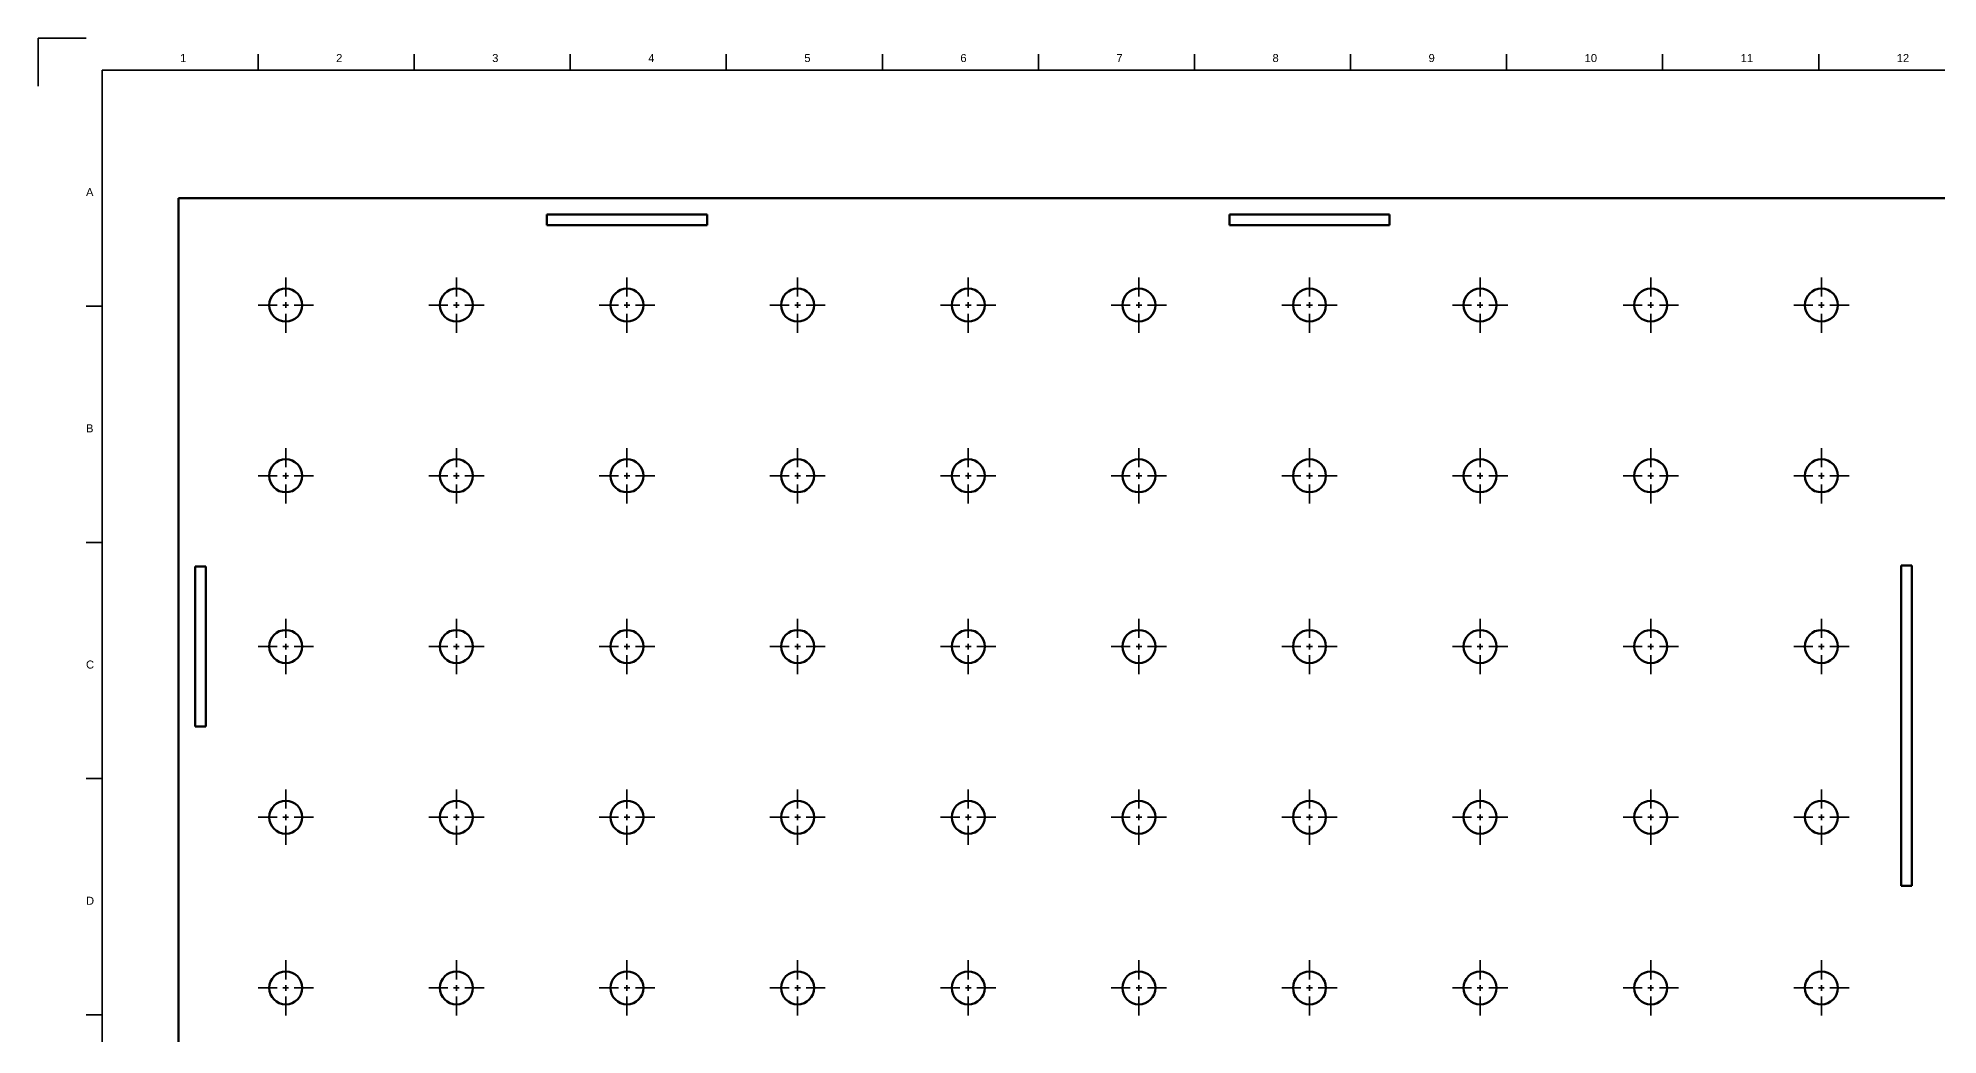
# Model space of a CAD drawing. Header units: millimetres. Extents: x 0 to 1200, y 0 to 1200.
# Drawn here: x 0 to 594, y 889 to 1200 of the extents above; entities that cross this region are included whole.
import ezdxf

# ---------------------------------------------------------------- set-up
doc = ezdxf.new("R2010")
doc.units = ezdxf.units.MM
doc.header["$LTSCALE"] = 0.75
doc.linetypes.add('CENTER2', pattern=[28.575, 19.05, -3.175, 3.175, -3.175])
for name, color, linetype, lineweight in [('BORDER', 7, 'Continuous', 35), ('Smart Centers', 7, 'CENTER2', 35), ('Visible', 7, 'Continuous', 70)]:
    doc.layers.add(name, color=color, linetype=linetype, lineweight=lineweight)
doc.styles.get("Standard").update_dxf_attribs({"font": 'arial.ttf'})

# ---------------------------------------------------------------- blocks, each defined once
blk = doc.blocks.new('*U27')
at = {"layer": 'Smart Centers', "color": 0, "ltscale": 0.75, "transparency": 16777216}
for p, q in [((0, 2.678906), (0, 8.65)), ((-8.65, 0), (-2.678906, 0)), ((2.678906, 0), (8.65, 0)), ((0, -8.65), (0, -2.678906))]:
    blk.add_line(p, q, dxfattribs=at)
at = {"layer": 'Smart Centers', "color": 0, "linetype": 'Continuous', "ltscale": 0.75, "transparency": 16777216}
for p, q in [((-0.892969, 0), (0.892969, 0)), ((0, -0.892969), (0, 0.892969))]:
    blk.add_line(p, q, dxfattribs=at)
blk = doc.blocks.new('*U70')
at = {"layer": 'Smart Centers', "color": 0, "ltscale": 0.75, "transparency": 16777216}
for p, q in [((0, 2.678906), (0, 8.65)), ((-8.65, 0), (-2.678906, 0)), ((2.678906, 0), (8.65, 0)), ((0, -8.65), (0, -2.678906))]:
    blk.add_line(p, q, dxfattribs=at)
at = {"layer": 'Smart Centers', "color": 0, "linetype": 'Continuous', "ltscale": 0.75, "transparency": 16777216}
for p, q in [((-0.892969, 0), (0.892969, 0)), ((0, -0.892969), (0, 0.892969))]:
    blk.add_line(p, q, dxfattribs=at)
blk = doc.blocks.new('*U78')
at = {"layer": 'Smart Centers', "color": 0, "ltscale": 0.75, "transparency": 16777216}
for p, q in [((0, 2.678906), (0, 8.65)), ((-8.65, 0), (-2.678906, 0)), ((2.678906, 0), (8.65, 0)), ((0, -8.65), (0, -2.678906))]:
    blk.add_line(p, q, dxfattribs=at)
at = {"layer": 'Smart Centers', "color": 0, "linetype": 'Continuous', "ltscale": 0.75, "transparency": 16777216}
for p, q in [((-0.892969, 0), (0.892969, 0)), ((0, -0.892969), (0, 0.892969))]:
    blk.add_line(p, q, dxfattribs=at)
blk = doc.blocks.new('*U79')
at = {"layer": 'Smart Centers', "color": 0, "ltscale": 0.75, "transparency": 16777216}
for p, q in [((0, 2.678906), (0, 8.65)), ((-8.65, 0), (-2.678906, 0)), ((2.678906, 0), (8.65, 0)), ((0, -8.65), (0, -2.678906))]:
    blk.add_line(p, q, dxfattribs=at)
at = {"layer": 'Smart Centers', "color": 0, "linetype": 'Continuous', "ltscale": 0.75, "transparency": 16777216}
for p, q in [((-0.892969, 0), (0.892969, 0)), ((0, -0.892969), (0, 0.892969))]:
    blk.add_line(p, q, dxfattribs=at)
blk = doc.blocks.new('*U87')
at = {"layer": 'Smart Centers', "color": 0, "ltscale": 0.75, "transparency": 16777216}
for p, q in [((0, 2.678906), (0, 8.65)), ((-8.65, 0), (-2.678906, 0)), ((2.678906, 0), (8.65, 0)), ((0, -8.65), (0, -2.678906))]:
    blk.add_line(p, q, dxfattribs=at)
at = {"layer": 'Smart Centers', "color": 0, "linetype": 'Continuous', "ltscale": 0.75, "transparency": 16777216}
for p, q in [((-0.892969, 0), (0.892969, 0)), ((0, -0.892969), (0, 0.892969))]:
    blk.add_line(p, q, dxfattribs=at)
blk = doc.blocks.new('*U88')
at = {"layer": 'Smart Centers', "color": 0, "ltscale": 0.75, "transparency": 16777216}
for p, q in [((0, 2.678906), (0, 8.65)), ((-8.65, 0), (-2.678906, 0)), ((2.678906, 0), (8.65, 0)), ((0, -8.65), (0, -2.678906))]:
    blk.add_line(p, q, dxfattribs=at)
at = {"layer": 'Smart Centers', "color": 0, "linetype": 'Continuous', "ltscale": 0.75, "transparency": 16777216}
for p, q in [((-0.892969, 0), (0.892969, 0)), ((0, -0.892969), (0, 0.892969))]:
    blk.add_line(p, q, dxfattribs=at)
blk = doc.blocks.new('*U128')
at = {"layer": 'Smart Centers', "color": 0, "ltscale": 0.75, "transparency": 16777216}
for p, q in [((0, 2.678906), (0, 8.65)), ((-8.65, 0), (-2.678906, 0)), ((2.678906, 0), (8.65, 0)), ((0, -8.65), (0, -2.678906))]:
    blk.add_line(p, q, dxfattribs=at)
at = {"layer": 'Smart Centers', "color": 0, "linetype": 'Continuous', "ltscale": 0.75, "transparency": 16777216}
for p, q in [((-0.892969, 0), (0.892969, 0)), ((0, -0.892969), (0, 0.892969))]:
    blk.add_line(p, q, dxfattribs=at)
blk = doc.blocks.new('*U134')
at = {"layer": 'Smart Centers', "color": 0, "ltscale": 0.75, "transparency": 16777216}
for p, q in [((0, 2.678906), (0, 8.65)), ((-8.65, 0), (-2.678906, 0)), ((2.678906, 0), (8.65, 0)), ((0, -8.65), (0, -2.678906))]:
    blk.add_line(p, q, dxfattribs=at)
at = {"layer": 'Smart Centers', "color": 0, "linetype": 'Continuous', "ltscale": 0.75, "transparency": 16777216}
for p, q in [((-0.892969, 0), (0.892969, 0)), ((0, -0.892969), (0, 0.892969))]:
    blk.add_line(p, q, dxfattribs=at)
blk = doc.blocks.new('*U144')
at = {"layer": 'Smart Centers', "color": 0, "ltscale": 0.75, "transparency": 16777216}
for p, q in [((0, 2.678906), (0, 8.65)), ((-8.65, 0), (-2.678906, 0)), ((2.678906, 0), (8.65, 0)), ((0, -8.65), (0, -2.678906))]:
    blk.add_line(p, q, dxfattribs=at)
at = {"layer": 'Smart Centers', "color": 0, "linetype": 'Continuous', "ltscale": 0.75, "transparency": 16777216}
for p, q in [((-0.892969, 0), (0.892969, 0)), ((0, -0.892969), (0, 0.892969))]:
    blk.add_line(p, q, dxfattribs=at)
blk = doc.blocks.new('*U154')
at = {"layer": 'Smart Centers', "color": 0, "ltscale": 0.75, "transparency": 16777216}
for p, q in [((0, 2.678906), (0, 8.65)), ((-8.65, 0), (-2.678906, 0)), ((2.678906, 0), (8.65, 0)), ((0, -8.65), (0, -2.678906))]:
    blk.add_line(p, q, dxfattribs=at)
at = {"layer": 'Smart Centers', "color": 0, "linetype": 'Continuous', "ltscale": 0.75, "transparency": 16777216}
for p, q in [((-0.892969, 0), (0.892969, 0)), ((0, -0.892969), (0, 0.892969))]:
    blk.add_line(p, q, dxfattribs=at)
blk = doc.blocks.new('*U159')
at = {"layer": 'Smart Centers', "color": 0, "ltscale": 0.75, "transparency": 16777216}
for p, q in [((0, 2.678906), (0, 8.65)), ((-8.65, 0), (-2.678906, 0)), ((2.678906, 0), (8.65, 0)), ((0, -8.65), (0, -2.678906))]:
    blk.add_line(p, q, dxfattribs=at)
at = {"layer": 'Smart Centers', "color": 0, "linetype": 'Continuous', "ltscale": 0.75, "transparency": 16777216}
for p, q in [((-0.892969, 0), (0.892969, 0)), ((0, -0.892969), (0, 0.892969))]:
    blk.add_line(p, q, dxfattribs=at)
blk = doc.blocks.new('*U164')
at = {"layer": 'Smart Centers', "color": 0, "ltscale": 0.75, "transparency": 16777216}
for p, q in [((0, 2.678906), (0, 8.65)), ((-8.65, 0), (-2.678906, 0)), ((2.678906, 0), (8.65, 0)), ((0, -8.65), (0, -2.678906))]:
    blk.add_line(p, q, dxfattribs=at)
at = {"layer": 'Smart Centers', "color": 0, "linetype": 'Continuous', "ltscale": 0.75, "transparency": 16777216}
for p, q in [((-0.892969, 0), (0.892969, 0)), ((0, -0.892969), (0, 0.892969))]:
    blk.add_line(p, q, dxfattribs=at)
blk = doc.blocks.new('*U169')
at = {"layer": 'Smart Centers', "color": 0, "ltscale": 0.75, "transparency": 16777216}
for p, q in [((0, 2.678906), (0, 8.65)), ((-8.65, 0), (-2.678906, 0)), ((2.678906, 0), (8.65, 0)), ((0, -8.65), (0, -2.678906))]:
    blk.add_line(p, q, dxfattribs=at)
at = {"layer": 'Smart Centers', "color": 0, "linetype": 'Continuous', "ltscale": 0.75, "transparency": 16777216}
for p, q in [((-0.892969, 0), (0.892969, 0)), ((0, -0.892969), (0, 0.892969))]:
    blk.add_line(p, q, dxfattribs=at)
blk = doc.blocks.new('*U186')
at = {"layer": 'Smart Centers', "color": 0, "ltscale": 0.75, "transparency": 16777216}
for p, q in [((0, 2.678906), (0, 8.65)), ((-8.65, 0), (-2.678906, 0)), ((2.678906, 0), (8.65, 0)), ((0, -8.65), (0, -2.678906))]:
    blk.add_line(p, q, dxfattribs=at)
at = {"layer": 'Smart Centers', "color": 0, "linetype": 'Continuous', "ltscale": 0.75, "transparency": 16777216}
for p, q in [((-0.892969, 0), (0.892969, 0)), ((0, -0.892969), (0, 0.892969))]:
    blk.add_line(p, q, dxfattribs=at)
blk = doc.blocks.new('*U192')
at = {"layer": 'Smart Centers', "color": 0, "ltscale": 0.75, "transparency": 16777216}
for p, q in [((0, 2.678906), (0, 8.65)), ((-8.65, 0), (-2.678906, 0)), ((2.678906, 0), (8.65, 0)), ((0, -8.65), (0, -2.678906))]:
    blk.add_line(p, q, dxfattribs=at)
at = {"layer": 'Smart Centers', "color": 0, "linetype": 'Continuous', "ltscale": 0.75, "transparency": 16777216}
for p, q in [((-0.892969, 0), (0.892969, 0)), ((0, -0.892969), (0, 0.892969))]:
    blk.add_line(p, q, dxfattribs=at)
blk = doc.blocks.new('*U216')
at = {"layer": 'Smart Centers', "color": 0, "ltscale": 0.75, "transparency": 16777216}
for p, q in [((0, 2.678906), (0, 8.65)), ((-8.65, 0), (-2.678906, 0)), ((2.678906, 0), (8.65, 0)), ((0, -8.65), (0, -2.678906))]:
    blk.add_line(p, q, dxfattribs=at)
at = {"layer": 'Smart Centers', "color": 0, "linetype": 'Continuous', "ltscale": 0.75, "transparency": 16777216}
for p, q in [((-0.892969, 0), (0.892969, 0)), ((0, -0.892969), (0, 0.892969))]:
    blk.add_line(p, q, dxfattribs=at)
blk = doc.blocks.new('*U218')
at = {"layer": 'Smart Centers', "color": 0, "ltscale": 0.75, "transparency": 16777216}
for p, q in [((0, 2.678906), (0, 8.65)), ((-8.65, 0), (-2.678906, 0)), ((2.678906, 0), (8.65, 0)), ((0, -8.65), (0, -2.678906))]:
    blk.add_line(p, q, dxfattribs=at)
at = {"layer": 'Smart Centers', "color": 0, "linetype": 'Continuous', "ltscale": 0.75, "transparency": 16777216}
for p, q in [((-0.892969, 0), (0.892969, 0)), ((0, -0.892969), (0, 0.892969))]:
    blk.add_line(p, q, dxfattribs=at)
blk = doc.blocks.new('*U220')
at = {"layer": 'Smart Centers', "color": 0, "ltscale": 0.75, "transparency": 16777216}
for p, q in [((0, 2.678906), (0, 8.65)), ((-8.65, 0), (-2.678906, 0)), ((2.678906, 0), (8.65, 0)), ((0, -8.65), (0, -2.678906))]:
    blk.add_line(p, q, dxfattribs=at)
at = {"layer": 'Smart Centers', "color": 0, "linetype": 'Continuous', "ltscale": 0.75, "transparency": 16777216}
for p, q in [((-0.892969, 0), (0.892969, 0)), ((0, -0.892969), (0, 0.892969))]:
    blk.add_line(p, q, dxfattribs=at)
blk = doc.blocks.new('*U232')
at = {"layer": 'Smart Centers', "color": 0, "ltscale": 0.75, "transparency": 16777216}
for p, q in [((0, 2.678906), (0, 8.65)), ((-8.65, 0), (-2.678906, 0)), ((2.678906, 0), (8.65, 0)), ((0, -8.65), (0, -2.678906))]:
    blk.add_line(p, q, dxfattribs=at)
at = {"layer": 'Smart Centers', "color": 0, "linetype": 'Continuous', "ltscale": 0.75, "transparency": 16777216}
for p, q in [((-0.892969, 0), (0.892969, 0)), ((0, -0.892969), (0, 0.892969))]:
    blk.add_line(p, q, dxfattribs=at)
blk = doc.blocks.new('*U233')
at = {"layer": 'Smart Centers', "color": 0, "ltscale": 0.75, "transparency": 16777216}
for p, q in [((0, 2.678906), (0, 8.65)), ((-8.65, 0), (-2.678906, 0)), ((2.678906, 0), (8.65, 0)), ((0, -8.65), (0, -2.678906))]:
    blk.add_line(p, q, dxfattribs=at)
at = {"layer": 'Smart Centers', "color": 0, "linetype": 'Continuous', "ltscale": 0.75, "transparency": 16777216}
for p, q in [((-0.892969, 0), (0.892969, 0)), ((0, -0.892969), (0, 0.892969))]:
    blk.add_line(p, q, dxfattribs=at)
blk = doc.blocks.new('*U234')
at = {"layer": 'Smart Centers', "color": 0, "ltscale": 0.75, "transparency": 16777216}
for p, q in [((0, 2.678906), (0, 8.65)), ((-8.65, 0), (-2.678906, 0)), ((2.678906, 0), (8.65, 0)), ((0, -8.65), (0, -2.678906))]:
    blk.add_line(p, q, dxfattribs=at)
at = {"layer": 'Smart Centers', "color": 0, "linetype": 'Continuous', "ltscale": 0.75, "transparency": 16777216}
for p, q in [((-0.892969, 0), (0.892969, 0)), ((0, -0.892969), (0, 0.892969))]:
    blk.add_line(p, q, dxfattribs=at)
blk = doc.blocks.new('*U237')
at = {"layer": 'Smart Centers', "color": 0, "ltscale": 0.75, "transparency": 16777216}
for p, q in [((0, 2.678906), (0, 8.65)), ((-8.65, 0), (-2.678906, 0)), ((2.678906, 0), (8.65, 0)), ((0, -8.65), (0, -2.678906))]:
    blk.add_line(p, q, dxfattribs=at)
at = {"layer": 'Smart Centers', "color": 0, "linetype": 'Continuous', "ltscale": 0.75, "transparency": 16777216}
for p, q in [((-0.892969, 0), (0.892969, 0)), ((0, -0.892969), (0, 0.892969))]:
    blk.add_line(p, q, dxfattribs=at)
blk = doc.blocks.new('*U240')
at = {"layer": 'Smart Centers', "color": 0, "ltscale": 0.75, "transparency": 16777216}
for p, q in [((0, 2.678906), (0, 8.65)), ((-8.65, 0), (-2.678906, 0)), ((2.678906, 0), (8.65, 0)), ((0, -8.65), (0, -2.678906))]:
    blk.add_line(p, q, dxfattribs=at)
at = {"layer": 'Smart Centers', "color": 0, "linetype": 'Continuous', "ltscale": 0.75, "transparency": 16777216}
for p, q in [((-0.892969, 0), (0.892969, 0)), ((0, -0.892969), (0, 0.892969))]:
    blk.add_line(p, q, dxfattribs=at)
blk = doc.blocks.new('*U249')
at = {"layer": 'Smart Centers', "color": 0, "ltscale": 0.75, "transparency": 16777216}
for p, q in [((0, 2.678906), (0, 8.65)), ((-8.65, 0), (-2.678906, 0)), ((2.678906, 0), (8.65, 0)), ((0, -8.65), (0, -2.678906))]:
    blk.add_line(p, q, dxfattribs=at)
at = {"layer": 'Smart Centers', "color": 0, "linetype": 'Continuous', "ltscale": 0.75, "transparency": 16777216}
for p, q in [((-0.892969, 0), (0.892969, 0)), ((0, -0.892969), (0, 0.892969))]:
    blk.add_line(p, q, dxfattribs=at)
blk = doc.blocks.new('*U257')
at = {"layer": 'Smart Centers', "color": 0, "ltscale": 0.75, "transparency": 16777216}
for p, q in [((0, 2.678906), (0, 8.65)), ((-8.65, 0), (-2.678906, 0)), ((2.678906, 0), (8.65, 0)), ((0, -8.65), (0, -2.678906))]:
    blk.add_line(p, q, dxfattribs=at)
at = {"layer": 'Smart Centers', "color": 0, "linetype": 'Continuous', "ltscale": 0.75, "transparency": 16777216}
for p, q in [((-0.892969, 0), (0.892969, 0)), ((0, -0.892969), (0, 0.892969))]:
    blk.add_line(p, q, dxfattribs=at)
blk = doc.blocks.new('*U258')
at = {"layer": 'Smart Centers', "color": 0, "ltscale": 0.75, "transparency": 16777216}
for p, q in [((0, 2.678906), (0, 8.65)), ((-8.65, 0), (-2.678906, 0)), ((2.678906, 0), (8.65, 0)), ((0, -8.65), (0, -2.678906))]:
    blk.add_line(p, q, dxfattribs=at)
at = {"layer": 'Smart Centers', "color": 0, "linetype": 'Continuous', "ltscale": 0.75, "transparency": 16777216}
for p, q in [((-0.892969, 0), (0.892969, 0)), ((0, -0.892969), (0, 0.892969))]:
    blk.add_line(p, q, dxfattribs=at)
blk = doc.blocks.new('*U264')
at = {"layer": 'Smart Centers', "color": 0, "ltscale": 0.75, "transparency": 16777216}
for p, q in [((0, 2.678906), (0, 8.65)), ((-8.65, 0), (-2.678906, 0)), ((2.678906, 0), (8.65, 0)), ((0, -8.65), (0, -2.678906))]:
    blk.add_line(p, q, dxfattribs=at)
at = {"layer": 'Smart Centers', "color": 0, "linetype": 'Continuous', "ltscale": 0.75, "transparency": 16777216}
for p, q in [((-0.892969, 0), (0.892969, 0)), ((0, -0.892969), (0, 0.892969))]:
    blk.add_line(p, q, dxfattribs=at)
blk = doc.blocks.new('*U266')
at = {"layer": 'Smart Centers', "color": 0, "ltscale": 0.75, "transparency": 16777216}
for p, q in [((0, 2.678906), (0, 8.65)), ((-8.65, 0), (-2.678906, 0)), ((2.678906, 0), (8.65, 0)), ((0, -8.65), (0, -2.678906))]:
    blk.add_line(p, q, dxfattribs=at)
at = {"layer": 'Smart Centers', "color": 0, "linetype": 'Continuous', "ltscale": 0.75, "transparency": 16777216}
for p, q in [((-0.892969, 0), (0.892969, 0)), ((0, -0.892969), (0, 0.892969))]:
    blk.add_line(p, q, dxfattribs=at)
blk = doc.blocks.new('*U267')
at = {"layer": 'Smart Centers', "color": 0, "ltscale": 0.75, "transparency": 16777216}
for p, q in [((0, 2.678906), (0, 8.65)), ((-8.65, 0), (-2.678906, 0)), ((2.678906, 0), (8.65, 0)), ((0, -8.65), (0, -2.678906))]:
    blk.add_line(p, q, dxfattribs=at)
at = {"layer": 'Smart Centers', "color": 0, "linetype": 'Continuous', "ltscale": 0.75, "transparency": 16777216}
for p, q in [((-0.892969, 0), (0.892969, 0)), ((0, -0.892969), (0, 0.892969))]:
    blk.add_line(p, q, dxfattribs=at)
blk = doc.blocks.new('*U270')
at = {"layer": 'Smart Centers', "color": 0, "ltscale": 0.75, "transparency": 16777216}
for p, q in [((0, 2.678906), (0, 8.65)), ((-8.65, 0), (-2.678906, 0)), ((2.678906, 0), (8.65, 0)), ((0, -8.65), (0, -2.678906))]:
    blk.add_line(p, q, dxfattribs=at)
at = {"layer": 'Smart Centers', "color": 0, "linetype": 'Continuous', "ltscale": 0.75, "transparency": 16777216}
for p, q in [((-0.892969, 0), (0.892969, 0)), ((0, -0.892969), (0, 0.892969))]:
    blk.add_line(p, q, dxfattribs=at)
blk = doc.blocks.new('*U271')
at = {"layer": 'Smart Centers', "color": 0, "ltscale": 0.75, "transparency": 16777216}
for p, q in [((0, 2.678906), (0, 8.65)), ((-8.65, 0), (-2.678906, 0)), ((2.678906, 0), (8.65, 0)), ((0, -8.65), (0, -2.678906))]:
    blk.add_line(p, q, dxfattribs=at)
at = {"layer": 'Smart Centers', "color": 0, "linetype": 'Continuous', "ltscale": 0.75, "transparency": 16777216}
for p, q in [((-0.892969, 0), (0.892969, 0)), ((0, -0.892969), (0, 0.892969))]:
    blk.add_line(p, q, dxfattribs=at)
blk = doc.blocks.new('*U272')
at = {"layer": 'Smart Centers', "color": 0, "ltscale": 0.75, "transparency": 16777216}
for p, q in [((0, 2.678906), (0, 8.65)), ((-8.65, 0), (-2.678906, 0)), ((2.678906, 0), (8.65, 0)), ((0, -8.65), (0, -2.678906))]:
    blk.add_line(p, q, dxfattribs=at)
at = {"layer": 'Smart Centers', "color": 0, "linetype": 'Continuous', "ltscale": 0.75, "transparency": 16777216}
for p, q in [((-0.892969, 0), (0.892969, 0)), ((0, -0.892969), (0, 0.892969))]:
    blk.add_line(p, q, dxfattribs=at)
blk = doc.blocks.new('*U275')
at = {"layer": 'Smart Centers', "color": 0, "ltscale": 0.75, "transparency": 16777216}
for p, q in [((0, 2.678906), (0, 8.65)), ((-8.65, 0), (-2.678906, 0)), ((2.678906, 0), (8.65, 0)), ((0, -8.65), (0, -2.678906))]:
    blk.add_line(p, q, dxfattribs=at)
at = {"layer": 'Smart Centers', "color": 0, "linetype": 'Continuous', "ltscale": 0.75, "transparency": 16777216}
for p, q in [((-0.892969, 0), (0.892969, 0)), ((0, -0.892969), (0, 0.892969))]:
    blk.add_line(p, q, dxfattribs=at)
blk = doc.blocks.new('*U289')
at = {"layer": 'Smart Centers', "color": 0, "ltscale": 0.75, "transparency": 16777216}
for p, q in [((0, 2.678906), (0, 8.65)), ((-8.65, 0), (-2.678906, 0)), ((2.678906, 0), (8.65, 0)), ((0, -8.65), (0, -2.678906))]:
    blk.add_line(p, q, dxfattribs=at)
at = {"layer": 'Smart Centers', "color": 0, "linetype": 'Continuous', "ltscale": 0.75, "transparency": 16777216}
for p, q in [((-0.892969, 0), (0.892969, 0)), ((0, -0.892969), (0, 0.892969))]:
    blk.add_line(p, q, dxfattribs=at)
blk = doc.blocks.new('*U293')
at = {"layer": 'Smart Centers', "color": 0, "ltscale": 0.75, "transparency": 16777216}
for p, q in [((0, 2.678906), (0, 8.65)), ((-8.65, 0), (-2.678906, 0)), ((2.678906, 0), (8.65, 0)), ((0, -8.65), (0, -2.678906))]:
    blk.add_line(p, q, dxfattribs=at)
at = {"layer": 'Smart Centers', "color": 0, "linetype": 'Continuous', "ltscale": 0.75, "transparency": 16777216}
for p, q in [((-0.892969, 0), (0.892969, 0)), ((0, -0.892969), (0, 0.892969))]:
    blk.add_line(p, q, dxfattribs=at)
blk = doc.blocks.new('*U297')
at = {"layer": 'Smart Centers', "color": 0, "ltscale": 0.75, "transparency": 16777216}
for p, q in [((0, 2.678906), (0, 8.65)), ((-8.65, 0), (-2.678906, 0)), ((2.678906, 0), (8.65, 0)), ((0, -8.65), (0, -2.678906))]:
    blk.add_line(p, q, dxfattribs=at)
at = {"layer": 'Smart Centers', "color": 0, "linetype": 'Continuous', "ltscale": 0.75, "transparency": 16777216}
for p, q in [((-0.892969, 0), (0.892969, 0)), ((0, -0.892969), (0, 0.892969))]:
    blk.add_line(p, q, dxfattribs=at)
blk = doc.blocks.new('*U300')
at = {"layer": 'Smart Centers', "color": 0, "ltscale": 0.75, "transparency": 16777216}
for p, q in [((0, 2.678906), (0, 8.65)), ((-8.65, 0), (-2.678906, 0)), ((2.678906, 0), (8.65, 0)), ((0, -8.65), (0, -2.678906))]:
    blk.add_line(p, q, dxfattribs=at)
at = {"layer": 'Smart Centers', "color": 0, "linetype": 'Continuous', "ltscale": 0.75, "transparency": 16777216}
for p, q in [((-0.892969, 0), (0.892969, 0)), ((0, -0.892969), (0, 0.892969))]:
    blk.add_line(p, q, dxfattribs=at)
blk = doc.blocks.new('*U303')
at = {"layer": 'Smart Centers', "color": 0, "ltscale": 0.75, "transparency": 16777216}
for p, q in [((0, 2.678906), (0, 8.65)), ((-8.65, 0), (-2.678906, 0)), ((2.678906, 0), (8.65, 0)), ((0, -8.65), (0, -2.678906))]:
    blk.add_line(p, q, dxfattribs=at)
at = {"layer": 'Smart Centers', "color": 0, "linetype": 'Continuous', "ltscale": 0.75, "transparency": 16777216}
for p, q in [((-0.892969, 0), (0.892969, 0)), ((0, -0.892969), (0, 0.892969))]:
    blk.add_line(p, q, dxfattribs=at)
blk = doc.blocks.new('*U306')
at = {"layer": 'Smart Centers', "color": 0, "ltscale": 0.75, "transparency": 16777216}
for p, q in [((0, 2.678906), (0, 8.65)), ((-8.65, 0), (-2.678906, 0)), ((2.678906, 0), (8.65, 0)), ((0, -8.65), (0, -2.678906))]:
    blk.add_line(p, q, dxfattribs=at)
at = {"layer": 'Smart Centers', "color": 0, "linetype": 'Continuous', "ltscale": 0.75, "transparency": 16777216}
for p, q in [((-0.892969, 0), (0.892969, 0)), ((0, -0.892969), (0, 0.892969))]:
    blk.add_line(p, q, dxfattribs=at)
blk = doc.blocks.new('*U308')
at = {"layer": 'Smart Centers', "color": 0, "ltscale": 0.75, "transparency": 16777216}
for p, q in [((0, 2.678906), (0, 8.65)), ((-8.65, 0), (-2.678906, 0)), ((2.678906, 0), (8.65, 0)), ((0, -8.65), (0, -2.678906))]:
    blk.add_line(p, q, dxfattribs=at)
at = {"layer": 'Smart Centers', "color": 0, "linetype": 'Continuous', "ltscale": 0.75, "transparency": 16777216}
for p, q in [((-0.892969, 0), (0.892969, 0)), ((0, -0.892969), (0, 0.892969))]:
    blk.add_line(p, q, dxfattribs=at)
blk = doc.blocks.new('*U313')
at = {"layer": 'Smart Centers', "color": 0, "ltscale": 0.75, "transparency": 16777216}
for p, q in [((0, 2.678906), (0, 8.65)), ((-8.65, 0), (-2.678906, 0)), ((2.678906, 0), (8.65, 0)), ((0, -8.65), (0, -2.678906))]:
    blk.add_line(p, q, dxfattribs=at)
at = {"layer": 'Smart Centers', "color": 0, "linetype": 'Continuous', "ltscale": 0.75, "transparency": 16777216}
for p, q in [((-0.892969, 0), (0.892969, 0)), ((0, -0.892969), (0, 0.892969))]:
    blk.add_line(p, q, dxfattribs=at)
blk = doc.blocks.new('*U338')
at = {"layer": 'Smart Centers', "color": 0, "ltscale": 0.75, "transparency": 16777216}
for p, q in [((0, 2.678906), (0, 8.65)), ((-8.65, 0), (-2.678906, 0)), ((2.678906, 0), (8.65, 0)), ((0, -8.65), (0, -2.678906))]:
    blk.add_line(p, q, dxfattribs=at)
at = {"layer": 'Smart Centers', "color": 0, "linetype": 'Continuous', "ltscale": 0.75, "transparency": 16777216}
for p, q in [((-0.892969, 0), (0.892969, 0)), ((0, -0.892969), (0, 0.892969))]:
    blk.add_line(p, q, dxfattribs=at)
blk = doc.blocks.new('*U339')
at = {"layer": 'Smart Centers', "color": 0, "ltscale": 0.75, "transparency": 16777216}
for p, q in [((0, 2.678906), (0, 8.65)), ((-8.65, 0), (-2.678906, 0)), ((2.678906, 0), (8.65, 0)), ((0, -8.65), (0, -2.678906))]:
    blk.add_line(p, q, dxfattribs=at)
at = {"layer": 'Smart Centers', "color": 0, "linetype": 'Continuous', "ltscale": 0.75, "transparency": 16777216}
for p, q in [((-0.892969, 0), (0.892969, 0)), ((0, -0.892969), (0, 0.892969))]:
    blk.add_line(p, q, dxfattribs=at)
blk = doc.blocks.new('*U356')
at = {"layer": 'Smart Centers', "color": 0, "ltscale": 0.75, "transparency": 16777216}
for p, q in [((0, 2.678906), (0, 8.65)), ((-8.65, 0), (-2.678906, 0)), ((2.678906, 0), (8.65, 0)), ((0, -8.65), (0, -2.678906))]:
    blk.add_line(p, q, dxfattribs=at)
at = {"layer": 'Smart Centers', "color": 0, "linetype": 'Continuous', "ltscale": 0.75, "transparency": 16777216}
for p, q in [((-0.892969, 0), (0.892969, 0)), ((0, -0.892969), (0, 0.892969))]:
    blk.add_line(p, q, dxfattribs=at)
blk = doc.blocks.new('*U364')
at = {"layer": 'Smart Centers', "color": 0, "ltscale": 0.75, "transparency": 16777216}
for p, q in [((0, 2.678906), (0, 8.65)), ((-8.65, 0), (-2.678906, 0)), ((2.678906, 0), (8.65, 0)), ((0, -8.65), (0, -2.678906))]:
    blk.add_line(p, q, dxfattribs=at)
at = {"layer": 'Smart Centers', "color": 0, "linetype": 'Continuous', "ltscale": 0.75, "transparency": 16777216}
for p, q in [((-0.892969, 0), (0.892969, 0)), ((0, -0.892969), (0, 0.892969))]:
    blk.add_line(p, q, dxfattribs=at)
blk = doc.blocks.new('*U374')
at = {"layer": 'Smart Centers', "color": 0, "ltscale": 0.75, "transparency": 16777216}
for p, q in [((0, 2.678906), (0, 8.65)), ((-8.65, 0), (-2.678906, 0)), ((2.678906, 0), (8.65, 0)), ((0, -8.65), (0, -2.678906))]:
    blk.add_line(p, q, dxfattribs=at)
at = {"layer": 'Smart Centers', "color": 0, "linetype": 'Continuous', "ltscale": 0.75, "transparency": 16777216}
for p, q in [((-0.892969, 0), (0.892969, 0)), ((0, -0.892969), (0, 0.892969))]:
    blk.add_line(p, q, dxfattribs=at)
blk = doc.blocks.new('*U382')
at = {"layer": 'Smart Centers', "color": 0, "ltscale": 0.75, "transparency": 16777216}
for p, q in [((0, 2.678906), (0, 8.65)), ((-8.65, 0), (-2.678906, 0)), ((2.678906, 0), (8.65, 0)), ((0, -8.65), (0, -2.678906))]:
    blk.add_line(p, q, dxfattribs=at)
at = {"layer": 'Smart Centers', "color": 0, "linetype": 'Continuous', "ltscale": 0.75, "transparency": 16777216}
for p, q in [((-0.892969, 0), (0.892969, 0)), ((0, -0.892969), (0, 0.892969))]:
    blk.add_line(p, q, dxfattribs=at)
blk = doc.blocks.new('*U386')
at = {"layer": 'Smart Centers', "color": 0, "ltscale": 0.75, "transparency": 16777216}
for p, q in [((0, 2.678906), (0, 8.65)), ((-8.65, 0), (-2.678906, 0)), ((2.678906, 0), (8.65, 0)), ((0, -8.65), (0, -2.678906))]:
    blk.add_line(p, q, dxfattribs=at)
at = {"layer": 'Smart Centers', "color": 0, "linetype": 'Continuous', "ltscale": 0.75, "transparency": 16777216}
for p, q in [((-0.892969, 0), (0.892969, 0)), ((0, -0.892969), (0, 0.892969))]:
    blk.add_line(p, q, dxfattribs=at)
blk = doc.blocks.new('*U387')
at = {"layer": 'Smart Centers', "color": 0, "ltscale": 0.75, "transparency": 16777216}
for p, q in [((0, 2.678906), (0, 8.65)), ((-8.65, 0), (-2.678906, 0)), ((2.678906, 0), (8.65, 0)), ((0, -8.65), (0, -2.678906))]:
    blk.add_line(p, q, dxfattribs=at)
at = {"layer": 'Smart Centers', "color": 0, "linetype": 'Continuous', "ltscale": 0.75, "transparency": 16777216}
for p, q in [((-0.892969, 0), (0.892969, 0)), ((0, -0.892969), (0, 0.892969))]:
    blk.add_line(p, q, dxfattribs=at)
blk = doc.blocks.new('*U389')
at = {"layer": 'Smart Centers', "color": 0, "ltscale": 0.75, "transparency": 16777216}
for p, q in [((0, 2.678906), (0, 8.65)), ((-8.65, 0), (-2.678906, 0)), ((2.678906, 0), (8.65, 0)), ((0, -8.65), (0, -2.678906))]:
    blk.add_line(p, q, dxfattribs=at)
at = {"layer": 'Smart Centers', "color": 0, "linetype": 'Continuous', "ltscale": 0.75, "transparency": 16777216}
for p, q in [((-0.892969, 0), (0.892969, 0)), ((0, -0.892969), (0, 0.892969))]:
    blk.add_line(p, q, dxfattribs=at)
blk = doc.blocks.new('Custom1200.000000x1200.000000x24x16')
for p, q in [((0, 1200), (0, 1185)), ((0, 1200), (15, 1200)), ((68.75, 1190), (68.75, 1195)), ((117.5, 1190), (117.5, 1195)), ((166.25, 1190), (166.25, 1195)), ((215, 1190), (215, 1195)), ((263.75, 1190), (263.75, 1195)), ((312.5, 1190), (312.5, 1195)), ((361.25, 1190), (361.25, 1195)), ((410, 1190), (410, 1195)), ((458.75, 1190), (458.75, 1195)), ((507.5, 1190), (507.5, 1195)), ((556.25, 1190), (556.25, 1195)), ((20, 10), (20, 1190)), ((20, 1190), (1190, 1190)), ((20, 1116.25), (15, 1116.25)), ((20, 1042.5), (15, 1042.5)), ((20, 968.75), (15, 968.75)), ((20, 895), (15, 895))]:
    blk.add_line(p, q)
at = {"char_height": 2.5, "attachment_point": 1}
for s, insert in [('1', (44.375, 1195)), ('2', (93.125, 1195)), ('3', (141.875, 1195)), ('4', (190.625, 1195)), ('5', (239.375, 1195)), ('6', (288.125, 1195)), ('7', (336.875, 1195)), ('8', (385.625, 1195)), ('9', (434.375, 1195)), ('10', (483.125, 1195)), ('11', (531.875, 1195)), ('12', (580.625, 1195)), ('A', (15, 1153.125)), ('B', (15, 1079.375)), ('C', (15, 1005.625)), ('D', (15, 931.875))]:
    blk.add_mtext(s, dxfattribs=dict(at, insert=insert))

msp = doc.modelspace()

# ---------------------------------------------------------------- linework, layer by layer
at = {"layer": 'Visible', "extrusion": (-1e-16, -1, 0)}
for p, q in [((43.886866, 1150.002746), (43.886866, 70.502746)), ((1123.386866, 1150.002746), (43.886866, 1150.002746)), ((158.986866, 1141.602746), (158.986866, 1144.902746)), ((158.986866, 1144.902746), (208.986866, 1144.902746)), ((208.986866, 1141.602746), (158.986866, 1141.602746)), ((208.986866, 1144.902746), (208.986866, 1141.602746)), ((372.186866, 1141.602746), (372.186866, 1144.902746)), ((372.186866, 1144.902746), (422.186866, 1144.902746)), ((422.186866, 1141.602746), (372.186866, 1141.602746)), ((422.186866, 1144.902746), (422.186866, 1141.602746)), ((49.086866, 1035.002746), (52.386866, 1035.002746)), ((49.086866, 985.002746), (49.086866, 1035.002746)), ((52.386866, 1035.002746), (52.386866, 985.002746)), ((581.986866, 1035.252746), (585.286866, 1035.252746)), ((581.986866, 935.252746), (581.986866, 1035.252746)), ((585.286866, 1035.252746), (585.286866, 935.252746)), ((52.386866, 985.002746), (49.086866, 985.002746)), ((585.286866, 935.252746), (581.986866, 935.252746))]:
    msp.add_line(p, q, dxfattribs=at)
at = {"layer": 'Visible', "extrusion": (0, 0, -1)}
for centre in [(-77.386866, 1116.602746), (-130.686866, 1116.602746), (-183.986866, 1116.602746), (-237.286866, 1116.602746), (-290.586866, 1116.602746), (-343.886866, 1116.602746), (-397.186866, 1116.602746), (-450.486866, 1116.602746), (-503.786866, 1116.602746), (-557.086866, 1116.602746), (-77.386866, 1063.302746), (-130.686866, 1063.302746), (-183.986866, 1063.302746), (-237.286866, 1063.302746), (-290.586866, 1063.302746), (-343.886866, 1063.302746), (-397.186866, 1063.302746), (-450.486866, 1063.302746), (-503.786866, 1063.302746), (-557.086866, 1063.302746), (-77.386866, 1010.002746), (-130.686866, 1010.002746), (-183.986866, 1010.002746), (-237.286866, 1010.002746), (-290.586866, 1010.002746), (-343.886866, 1010.002746), (-397.186866, 1010.002746), (-450.486866, 1010.002746), (-503.786866, 1010.002746), (-557.086866, 1010.002746), (-77.386866, 956.702746), (-130.686866, 956.702746), (-183.986866, 956.702746), (-237.286866, 956.702746), (-290.586866, 956.702746), (-343.886866, 956.702746), (-397.186866, 956.702746), (-450.486866, 956.702746), (-503.786866, 956.702746), (-557.086866, 956.702746), (-77.386866, 903.402746), (-130.686866, 903.402746), (-183.986866, 903.402746), (-237.286866, 903.402746), (-290.586866, 903.402746), (-343.886866, 903.402746), (-397.186866, 903.402746), (-450.486866, 903.402746), (-503.786866, 903.402746), (-557.086866, 903.402746)]:
    msp.add_circle(centre, 5.15, dxfattribs=at)

# ---------------------------------------------------------------- block references
at = {"layer": 'BORDER'}
msp.add_blockref('Custom1200.000000x1200.000000x24x16', (0, 0), dxfattribs=at)
at = {"layer": 'Smart Centers', "ltscale": 0.75}
for name, p in [('*U300', (77.386866, 1116.602746)), ('*U257', (130.686866, 1116.602746)), ('*U386', (183.986866, 1116.602746)), ('*U232', (237.286866, 1116.602746)), ('*U154', (290.586866, 1116.602746)), ('*U364', (343.886866, 1116.602746)), ('*U308', (397.186866, 1116.602746)), ('*U128', (450.486866, 1116.602746)), ('*U234', (503.786866, 1116.602746)), ('*U258', (557.086866, 1116.602746)), ('*U27', (77.386866, 1063.302746)), ('*U266', (130.686866, 1063.302746)), ('*U306', (183.986866, 1063.302746)), ('*U240', (237.286866, 1063.302746)), ('*U313', (290.586866, 1063.302746)), ('*U78', (343.886866, 1063.302746)), ('*U220', (397.186866, 1063.302746)), ('*U297', (450.486866, 1063.302746)), ('*U339', (503.786866, 1063.302746)), ('*U303', (557.086866, 1063.302746)), ('*U382', (77.386866, 1010.002746)), ('*U272', (130.686866, 1010.002746)), ('*U389', (183.986866, 1010.002746)), ('*U338', (237.286866, 1010.002746)), ('*U216', (290.586866, 1010.002746)), ('*U233', (343.886866, 1010.002746)), ('*U387', (397.186866, 1010.002746)), ('*U267', (450.486866, 1010.002746)), ('*U289', (503.786866, 1010.002746)), ('*U270', (557.086866, 1010.002746)), ('*U264', (77.386866, 956.702746)), ('*U271', (130.686866, 956.702746)), ('*U293', (183.986866, 956.702746)), ('*U249', (237.286866, 956.702746)), ('*U356', (290.586866, 956.702746)), ('*U218', (343.886866, 956.702746)), ('*U79', (397.186866, 956.702746)), ('*U374', (450.486866, 956.702746)), ('*U237', (503.786866, 956.702746)), ('*U144', (557.086866, 956.702746)), ('*U186', (77.386866, 903.402746)), ('*U192', (130.686866, 903.402746)), ('*U134', (183.986866, 903.402746)), ('*U275', (237.286866, 903.402746)), ('*U88', (290.586866, 903.402746)), ('*U169', (343.886866, 903.402746)), ('*U164', (397.186866, 903.402746)), ('*U159', (450.486866, 903.402746)), ('*U70', (503.786866, 903.402746)), ('*U87', (557.086866, 903.402746))]:
    msp.add_blockref(name, p, dxfattribs=at)

doc.saveas('drawing.dxf')
